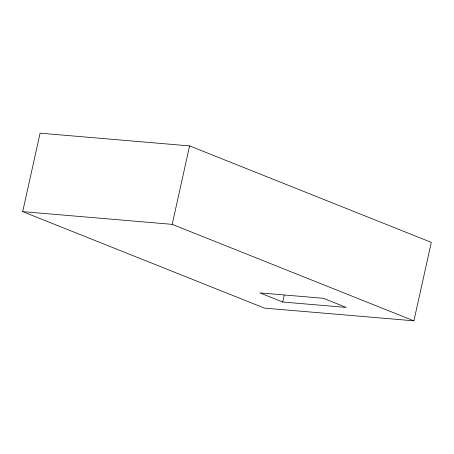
<?xml version="1.0" encoding="UTF-8"?>
<svg xmlns="http://www.w3.org/2000/svg" width="454" height="454" viewBox="0 0 454 454"><rect width="100%" height="100%" fill="white"/><g stroke="black" fill="none" stroke-linecap="round" stroke-linejoin="round"><path stroke-width="0.68" d="M22.7 211.632L40.094 133.17L189.596 145.899L431.3 242.368L413.906 320.83L264.404 308.101L22.7 211.632L172.202 224.361L413.906 320.83M172.202 224.361L189.596 145.899M282.723 302.018L259.881 292.898L323.401 298.306L346.249 307.426L282.723 302.018L284.238 295.179"/></g></svg>
